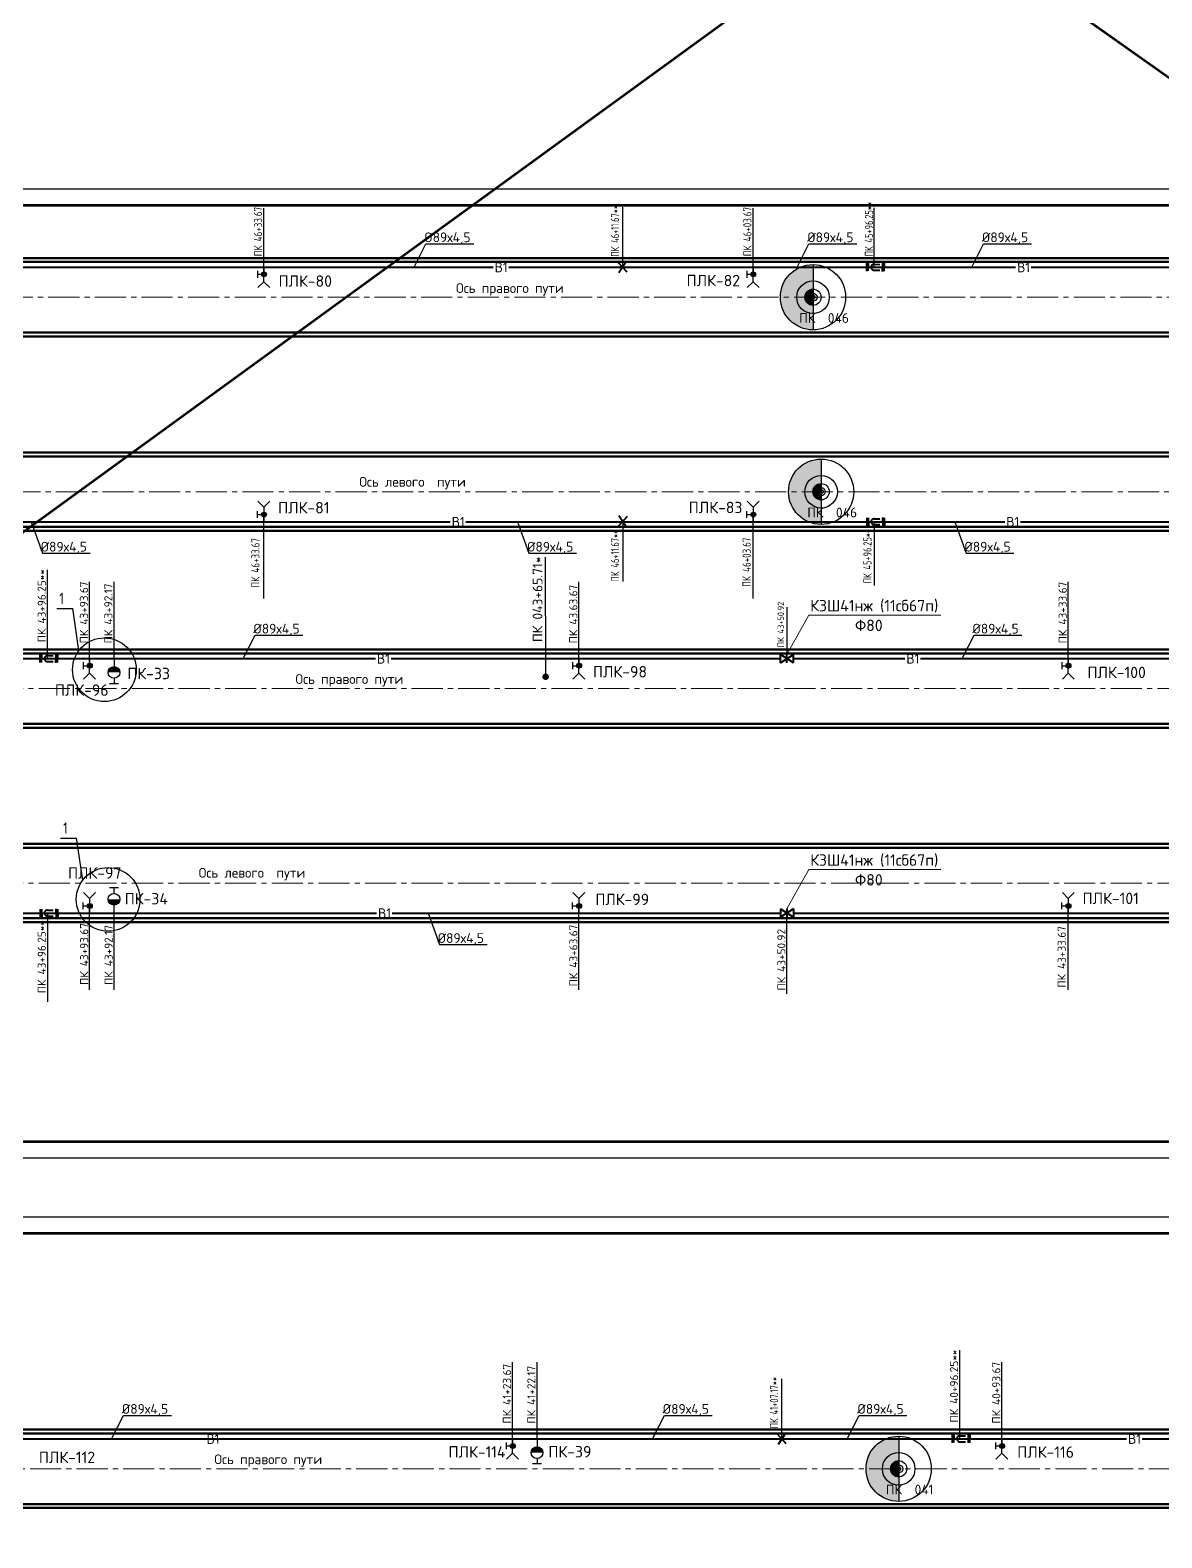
# Paper-space layout 'л2-л8' of a CAD drawing. Header units: millimetres. Extents: x 10032 to 18918, y -3051 to 627.
# Drawn here: x 17123.1 to 17470, y -2235 to -1773 of the extents above; entities that cross this region are included whole.
import ezdxf

# ---------------------------------------------------------------- set-up
doc = ezdxf.new("R2010")
doc.units = ezdxf.units.MM
doc.header["$LTSCALE"] = 0.5
doc.linetypes.add('CENTER2', pattern=[28.575, 19.05, -3.175, 3.175, -3.175])
for name, color, linetype in [('1_NADPIS', 7, 'Continuous'), ('3_RAZMER', 7, 'Continuous'), ('3_Текст', 7, 'Continuous'), ('FORMAT', 7, 'Continuous'), ('NADPISI', 110, 'Continuous'), ('ВК_надписи', 7, 'Continuous'), ('ВК_сети', 4, 'Continuous'), ('ГТ_ПК', 2, 'Continuous'), ('ГТ_ПК @ 0.25', 2, 'Continuous'), ('ГТ_ПК @ 0.5', 2, 'Continuous'), ('ГТ_ПК @ 1', 2, 'Continuous'), ('ГТ_ПК @ 2', 2, 'Continuous'), ('ГТ_ПК @ 4', 2, 'Continuous')]:
    doc.layers.add(name, color=color, linetype=linetype)
for name, color, linetype, lineweight in [('1_PK500', 5, 'Continuous', 35), ('1_конструкция', 5, 'Continuous', 35), ('_Формат', 7, 'Continuous', 35), ('А_Конструкции', 4, 'Continuous', 50), ('АР_Оси', 242, 'CENTER2', 18)]:
    doc.layers.add(name, color=color, linetype=linetype, lineweight=lineweight)
doc.styles.add('RS-3-08', font='romans.shx', dxfattribs={"width": 0.8, "height": 3})
doc.styles.add('Стандарт ММП', font='isocpeur.ttf')

# ---------------------------------------------------------------- blocks, each defined once
blk = doc.blocks.new('ПК')
at = {"layer": 'ГТ_ПК'}
blk.add_hatch(color=0, dxfattribs=at).paths.add_polyline_path([(0, -2.5, 0.414214), (2.5, 0, 0.414214), (0, 2.5)])
at = {"layer": 'ГТ_ПК', "color": 0}
blk.add_line((0, -2.5), (0, 2.5), dxfattribs=at)
blk.add_circle((0, 0), 2.5, dxfattribs=at)
blk = doc.blocks.new('*U469')
at = {"layer": 'ГТ_ПК @ 0.25', "extrusion": (9.32183e-09, 7.72587e-22, 1), "xscale": 0.2500000000000059, "yscale": 0.2500000000000053, "zscale": 0.2500000000000053, "rotation": 180}
blk.add_blockref('ПК', (17363.03, -1854.86, 0), dxfattribs=at)
at = {"layer": 'ГТ_ПК @ 0.5', "extrusion": (9.32183e-09, 7.72587e-22, 1), "xscale": 0.5000000000000185, "yscale": 0.5000000000000173, "zscale": 0.5000000000000173, "rotation": 180}
blk.add_blockref('ПК', (17363.03, -1854.86, 0), dxfattribs=at)
at = {"layer": 'ГТ_ПК @ 1', "extrusion": (9.32183e-09, 7.72587e-22, 1), "rotation": 179.9999999999641}
blk.add_blockref('ПК', (17363.03, -1854.86, 0), dxfattribs=at)
at = {"layer": 'ГТ_ПК @ 2', "extrusion": (9.32183e-09, 7.72587e-22, 1), "xscale": 2.000000000000074, "yscale": 2.000000000000069, "zscale": 2.000000000000069, "rotation": 180}
blk.add_blockref('ПК', (17363.03, -1854.86, 0), dxfattribs=at)
at = {"layer": 'ГТ_ПК @ 4', "extrusion": (9.32183e-09, 7.72587e-22, 1), "xscale": 4.000000000000095, "yscale": 4.000000000000085, "zscale": 4.000000000000085, "rotation": 180}
blk.add_blockref('ПК', (17363.03, -1854.86, 0), dxfattribs=at)
blk = doc.blocks.new('*U474')
at = {"layer": 'ГТ_ПК @ 0.25', "extrusion": (9.32183e-09, 7.72587e-22, 1), "xscale": 0.2500000000000059, "yscale": 0.2500000000000053, "zscale": 0.2500000000000053, "rotation": 180}
blk.add_blockref('ПК', (17389.29, -2213.87, 0), dxfattribs=at)
at = {"layer": 'ГТ_ПК @ 0.5', "extrusion": (9.32183e-09, 7.72587e-22, 1), "xscale": 0.5000000000000185, "yscale": 0.5000000000000173, "zscale": 0.5000000000000173, "rotation": 180}
blk.add_blockref('ПК', (17389.29, -2213.87, 0), dxfattribs=at)
at = {"layer": 'ГТ_ПК @ 1', "extrusion": (9.32183e-09, 7.72587e-22, 1), "rotation": 179.9999999999641}
blk.add_blockref('ПК', (17389.29, -2213.87, 0), dxfattribs=at)
at = {"layer": 'ГТ_ПК @ 2', "extrusion": (9.32183e-09, 7.72587e-22, 1), "xscale": 2.000000000000074, "yscale": 2.000000000000069, "zscale": 2.000000000000069, "rotation": 180}
blk.add_blockref('ПК', (17389.29, -2213.87, 0), dxfattribs=at)
at = {"layer": 'ГТ_ПК @ 4', "extrusion": (9.32183e-09, 7.72587e-22, 1), "xscale": 4.000000000000095, "yscale": 4.000000000000085, "zscale": 4.000000000000085, "rotation": 180}
blk.add_blockref('ПК', (17389.29, -2213.87, 0), dxfattribs=at)
blk = doc.blocks.new('*U488')
at = {"layer": 'ГТ_ПК @ 0.25', "extrusion": (9.32183e-09, 7.72587e-22, 1), "xscale": 0.2500000000000059, "yscale": 0.2500000000000053, "zscale": 0.2500000000000053, "rotation": 180}
blk.add_blockref('ПК', (17365.52, -1914.46, 0), dxfattribs=at)
at = {"layer": 'ГТ_ПК @ 0.5', "extrusion": (9.32183e-09, 7.72587e-22, 1), "xscale": 0.5000000000000185, "yscale": 0.5000000000000173, "zscale": 0.5000000000000173, "rotation": 180}
blk.add_blockref('ПК', (17365.52, -1914.46, 0), dxfattribs=at)
at = {"layer": 'ГТ_ПК @ 1', "extrusion": (9.32183e-09, 7.72587e-22, 1), "rotation": 179.9999999999641}
blk.add_blockref('ПК', (17365.52, -1914.46, 0), dxfattribs=at)
at = {"layer": 'ГТ_ПК @ 2', "extrusion": (9.32183e-09, 7.72587e-22, 1), "xscale": 2.000000000000074, "yscale": 2.000000000000069, "zscale": 2.000000000000069, "rotation": 180}
blk.add_blockref('ПК', (17365.52, -1914.46, 0), dxfattribs=at)
at = {"layer": 'ГТ_ПК @ 4', "extrusion": (9.32183e-09, 7.72587e-22, 1), "xscale": 4.000000000000095, "yscale": 4.000000000000085, "zscale": 4.000000000000085, "rotation": 180}
blk.add_blockref('ПК', (17365.52, -1914.46, 0), dxfattribs=at)

psp = doc.layouts.new('л2-л8')

# ---------------------------------------------------------------- hatches: boundary and pattern name
at = {"layer": 'ВК_сети', "ltscale": 0.5}
h = psp.add_hatch(color=5, dxfattribs=at)
h.paths.add_polyline_path([(17195.4876, -1847.8452, 0.41421356), (17194.7376, -1847.0952), (17194.7376, -1847.8452)])
h.paths.add_polyline_path([(17195.4876, -1847.8452), (17194.7376, -1847.8452), (17194.7376, -1848.5952, 0.41421356)])
h.paths.add_polyline_path([(17194.7376, -1847.8452), (17194.7376, -1847.0952, 0.58408052), (17194.0958, -1848.2332)])
h.paths.add_polyline_path([(17194.7376, -1848.5952), (17194.7376, -1847.8452), (17194.0958, -1848.2332, 0.26256208)])
h = psp.add_hatch(color=5, dxfattribs=at)
h.paths.add_polyline_path([(17345.4876, -1847.8452, 0.41421356), (17344.7376, -1847.0952), (17344.7376, -1847.8452)])
h.paths.add_polyline_path([(17345.4876, -1847.8452), (17344.7376, -1847.8452), (17344.7376, -1848.5952, 0.41421356)])
h.paths.add_polyline_path([(17344.7376, -1847.8452), (17344.7376, -1847.0952, 0.58408052), (17344.0958, -1848.2332)])
h.paths.add_polyline_path([(17344.7376, -1848.5952), (17344.7376, -1847.8452), (17344.0958, -1848.2332, 0.26256208)])
h = psp.add_hatch(color=5, dxfattribs=at)
h.paths.add_polyline_path([(17195.4876, -1921.4685, -0.41421356), (17194.7376, -1922.2185), (17194.7376, -1921.4685)])
h.paths.add_polyline_path([(17195.4876, -1921.4685), (17194.7376, -1921.4685), (17194.7376, -1920.7185, -0.41421356)])
h.paths.add_polyline_path([(17194.7376, -1921.4685), (17194.7376, -1922.2185, -0.58408052), (17194.0958, -1921.0805)])
h.paths.add_polyline_path([(17194.7376, -1920.7185), (17194.7376, -1921.4685), (17194.0958, -1921.0805, -0.26256208)])
h = psp.add_hatch(color=5, dxfattribs=at)
h.paths.add_polyline_path([(17345.4876, -1921.4685, -0.41421356), (17344.7376, -1922.2185), (17344.7376, -1921.4685)])
h.paths.add_polyline_path([(17345.4876, -1921.4685), (17344.7376, -1921.4685), (17344.7376, -1920.7185, -0.41421356)])
h.paths.add_polyline_path([(17344.7376, -1921.4685), (17344.7376, -1922.2185, -0.58408052), (17344.0958, -1921.0805)])
h.paths.add_polyline_path([(17344.7376, -1920.7185), (17344.7376, -1921.4685), (17344.0958, -1921.0805, -0.26256208)])
h = psp.add_hatch(color=5, dxfattribs=at)
h.paths.add_polyline_path([(17142.0926, -1967.7713, 0.41421356), (17141.3426, -1967.0213), (17141.3426, -1967.7713)])
h.paths.add_polyline_path([(17142.0926, -1967.7713), (17141.3426, -1967.7713), (17141.3426, -1968.5213, 0.41421356)])
h.paths.add_polyline_path([(17141.3426, -1967.7713), (17141.3426, -1967.0213, 0.58408052), (17140.7008, -1968.1592)])
h.paths.add_polyline_path([(17141.3426, -1968.5213), (17141.3426, -1967.7713), (17140.7008, -1968.1592, 0.26256208)])
h = psp.add_hatch(color=1, dxfattribs=at)
h.paths.add_polyline_path([(17146.981, -1969.8302), (17150.581, -1969.8302, 0.09159777), (17150.4622, -1969.1871), (17147.0998, -1969.1871, 0.09159777)])
h.paths.add_polyline_path([(17147.0998, -1969.1871), (17150.4622, -1969.1871, 0.68812614)])
h = psp.add_hatch(color=1, dxfattribs=at)
h.paths.add_polyline_path([(17146.981, -1969.8302), (17150.581, -1969.8302, 0.09159777), (17150.4622, -1969.1871), (17147.0998, -1969.1871, 0.09159777)])
h.paths.add_polyline_path([(17147.0998, -1969.1871), (17150.4622, -1969.1871, 0.68812614)])
h = psp.add_hatch(color=5, dxfattribs=at)
h.paths.add_polyline_path([(17292.0926, -1967.7713, 0.41421356), (17291.3426, -1967.0213), (17291.3426, -1967.7713)])
h.paths.add_polyline_path([(17292.0926, -1967.7713), (17291.3426, -1967.7713), (17291.3426, -1968.5213, 0.41421356)])
h.paths.add_polyline_path([(17291.3426, -1967.7713), (17291.3426, -1967.0213, 0.58408052), (17290.7008, -1968.1592)])
h.paths.add_polyline_path([(17291.3426, -1968.5213), (17291.3426, -1967.7713), (17290.7008, -1968.1592, 0.26256208)])
h = psp.add_hatch(color=5, dxfattribs=at)
h.paths.add_polyline_path([(17442.0926, -1967.7713, 0.41421356), (17441.3426, -1967.0213), (17441.3426, -1967.7713)])
h.paths.add_polyline_path([(17442.0926, -1967.7713), (17441.3426, -1967.7713), (17441.3426, -1968.5213, 0.41421356)])
h.paths.add_polyline_path([(17441.3426, -1967.7713), (17441.3426, -1967.0213, 0.58408052), (17440.7008, -1968.1592)])
h.paths.add_polyline_path([(17441.3426, -1968.5213), (17441.3426, -1967.7713), (17440.7008, -1968.1592, 0.26256208)])
h = psp.add_hatch(color=5, dxfattribs=at)
h.paths.add_polyline_path([(17142.0926, -2041.3945, -0.41421356), (17141.3426, -2042.1445), (17141.3426, -2041.3945)])
h.paths.add_polyline_path([(17142.0926, -2041.3945), (17141.3426, -2041.3945), (17141.3426, -2040.6445, -0.41421356)])
h.paths.add_polyline_path([(17141.3426, -2041.3945), (17141.3426, -2042.1445, -0.58408052), (17140.7008, -2041.0065)])
h.paths.add_polyline_path([(17141.3426, -2040.6445), (17141.3426, -2041.3945), (17140.7008, -2041.0065, -0.26256208)])
h = psp.add_hatch(color=1, dxfattribs=at)
h.paths.add_polyline_path([(17146.981, -2039.3356), (17150.581, -2039.3356, -0.09159777), (17150.4622, -2039.9787), (17147.0998, -2039.9787, -0.09159777)])
h.paths.add_polyline_path([(17147.0998, -2039.9787), (17150.4622, -2039.9787, -0.68812614)])
h = psp.add_hatch(color=1, dxfattribs=at)
h.paths.add_polyline_path([(17146.981, -2039.3356), (17150.581, -2039.3356, -0.09159777), (17150.4622, -2039.9787), (17147.0998, -2039.9787, -0.09159777)])
h.paths.add_polyline_path([(17147.0998, -2039.9787), (17150.4622, -2039.9787, -0.68812614)])
h = psp.add_hatch(color=5, dxfattribs=at)
h.paths.add_polyline_path([(17292.0926, -2041.3945, -0.41421356), (17291.3426, -2042.1445), (17291.3426, -2041.3945)])
h.paths.add_polyline_path([(17292.0926, -2041.3945), (17291.3426, -2041.3945), (17291.3426, -2040.6445, -0.41421356)])
h.paths.add_polyline_path([(17291.3426, -2041.3945), (17291.3426, -2042.1445, -0.58408052), (17290.7008, -2041.0065)])
h.paths.add_polyline_path([(17291.3426, -2040.6445), (17291.3426, -2041.3945), (17290.7008, -2041.0065, -0.26256208)])
h = psp.add_hatch(color=5, dxfattribs=at)
h.paths.add_polyline_path([(17442.0926, -2041.3945, -0.41421356), (17441.3426, -2042.1445), (17441.3426, -2041.3945)])
h.paths.add_polyline_path([(17442.0926, -2041.3945), (17441.3426, -2041.3945), (17441.3426, -2040.6445, -0.41421356)])
h.paths.add_polyline_path([(17441.3426, -2041.3945), (17441.3426, -2042.1445, -0.58408052), (17440.7008, -2041.0065)])
h.paths.add_polyline_path([(17441.3426, -2040.6445), (17441.3426, -2041.3945), (17440.7008, -2041.0065, -0.26256208)])
h = psp.add_hatch(color=5, dxfattribs=at)
h.paths.add_polyline_path([(17271.7484, -2206.857, 0.41421356), (17270.9984, -2206.107), (17270.9984, -2206.857)])
h.paths.add_polyline_path([(17271.7484, -2206.857), (17270.9984, -2206.857), (17270.9984, -2207.607, 0.41421356)])
h.paths.add_polyline_path([(17270.9984, -2206.857), (17270.9984, -2206.107, 0.58408052), (17270.3565, -2207.245)])
h.paths.add_polyline_path([(17270.9984, -2207.607), (17270.9984, -2206.857), (17270.3565, -2207.245, 0.26256208)])
h = psp.add_hatch(color=1, dxfattribs=at)
h.paths.add_polyline_path([(17276.6367, -2208.916), (17280.2367, -2208.916, 0.09159777), (17280.1179, -2208.2728), (17276.7556, -2208.2728, 0.09159777)])
h.paths.add_polyline_path([(17276.7556, -2208.2728), (17280.1179, -2208.2728, 0.68812614)])
h = psp.add_hatch(color=1, dxfattribs=at)
h.paths.add_polyline_path([(17276.6367, -2208.916), (17280.2367, -2208.916, 0.09159777), (17280.1179, -2208.2728), (17276.7556, -2208.2728, 0.09159777)])
h.paths.add_polyline_path([(17276.7556, -2208.2728), (17280.1179, -2208.2728, 0.68812614)])
h = psp.add_hatch(color=5, dxfattribs=at)
h.paths.add_polyline_path([(17421.7484, -2206.857, 0.41421356), (17420.9984, -2206.107), (17420.9984, -2206.857)])
h.paths.add_polyline_path([(17421.7484, -2206.857), (17420.9984, -2206.857), (17420.9984, -2207.607, 0.41421356)])
h.paths.add_polyline_path([(17420.9984, -2206.857), (17420.9984, -2206.107, 0.58408052), (17420.3565, -2207.245)])
h.paths.add_polyline_path([(17420.9984, -2207.607), (17420.9984, -2206.857), (17420.3565, -2207.245, 0.26256208)])

# ---------------------------------------------------------------- linework, layer by layer
at = {"layer": '1_NADPIS', "color": 1, "linetype": 'Continuous'}
for p, q in [((17194.676, -1845.6652, 0), (17194.676, -1827.5475, 0)), ((17304.7217, -1845.6215), (17304.7217, -1827.3149, 0)), ((17344.676, -1845.6652, 0), (17344.676, -1827.5475, 0)), ((17381.746, -1845.6652), (17381.746, -1827.4734)), ((17194.676, -1947.1579, 0), (17194.676, -1923.6484, 0)), ((17304.7217, -1923.6241, 0), (17304.7217, -1941.9308, 0)), ((17344.676, -1947.1579, 0), (17344.676, -1923.6484, 0)), ((17381.746, -1923.6484, 0), (17381.746, -1943.2219, 0)), ((17281.0968, -1970.6524), (17280.9836, -1934.5117)), ((17281.0968, -1970.6524), (17280.9836, -1934.5117)), ((17128.351, -1965.5913), (17128.351, -1938.4001)), ((17141.281, -1965.5913, 0), (17141.281, -1942.0819, 0)), ((17148.781, -1965.5913, 0), (17148.781, -1942.0819, 0)), ((17291.281, -1965.5913, 0), (17291.281, -1942.0819, 0)), ((17441.281, -1965.5913, 0), (17441.281, -1942.0819, 0)), ((17131.2119, -1950.2899, 0), (17136.152, -1950.2899, 0)), ((17138.0383, -1963.1082, 0), (17136.152, -1950.2899, 0)), ((17355.031, -1949.8812, 0), (17355.031, -1964.7322, 0)), ((17128.351, -2043.5745, 0), (17128.351, -2070.7656, 0)), ((17141.281, -2067.0839, 0), (17141.281, -2043.5745, 0)), ((17148.781, -2067.0839, 0), (17148.781, -2043.5745, 0)), ((17291.281, -2067.0839, 0), (17291.281, -2043.5745, 0)), ((17355.031, -2068.3429, 0), (17355.031, -2044.8335, 0)), ((17441.281, -2067.0839, 0), (17441.281, -2043.5745, 0)), ((17408.0067, -2204.6771), (17408.0067, -2177.4859)), ((17270.9367, -2204.6771, 0), (17270.9367, -2181.1676, 0)), ((17278.4367, -2204.6771, 0), (17278.4367, -2181.1676, 0)), ((17420.9367, -2204.6771, 0), (17420.9367, -2181.1676, 0)), ((17353.4824, -2204.6334, 0), (17353.4824, -2186.3267, 0))]:
    psp.add_line(p, q, dxfattribs=at)
at = {"layer": '1_конструкция', "color": 1, "lineweight": 18}
for p, q in [((17355.031, -1964.3323, 0), (17361.7065, -1952.2501)), ((17355.031, -2042.311, 0), (17361.7065, -2030.2288, 0))]:
    psp.add_line(p, q, dxfattribs=at)
at = {"layer": '3_RAZMER', "lineweight": 18}
for p, q in [((17361.7065, -1952.2501), (17402.1651, -1952.2501)), ((17361.7065, -2030.2288, 0), (17402.1651, -2030.2288, 0))]:
    psp.add_line(p, q, dxfattribs=at)
at = {"layer": '_Формат', "color": 7, "lineweight": 60}
psp.add_line((16554.3954, -2113.6165), (18140.4304, -2113.6162), dxfattribs=at)
at = {"layer": '_Формат', "color": 7, "lineweight": 25}
psp.add_line((16534.3954, -2118.6162), (18145.4304, -2118.6162), dxfattribs=at)
at = {"layer": 'Defpoints', "color": 6, "linetype": 'Continuous', "lineweight": 100}
psp.add_line((16073.7194, -2688.1887), (18918.0119, -620.1477), dxfattribs=at)
at = {"layer": 'Defpoints', "color": 6, "linetype": 'Continuous', "lineweight": 140}
psp.add_line((16467.2489, -1077.1894), (18599.244, -2584.2309), dxfattribs=at)
at = {"layer": 'Defpoints', "color": 6, "linetype": 'Continuous', "lineweight": 50, "elevation": 0}
for points in [[(17355.0294, -1965.5913), (17355.0326, -1965.5913)], [(17355.0294, -1965.5913), (17355.0326, -1965.5913)], [(17355.0294, -2043.5745), (17355.0326, -2043.5745)]]:
    psp.add_lwpolyline(points, dxfattribs=at)
at = {"layer": 'FORMAT', "color": 7}
for p, q in [((16886.4027, -1821.6162), (18145.4304, -1821.6162)), ((16886.4027, -2136.615), (18304.4897, -2136.615))]:
    psp.add_line(p, q, dxfattribs=at)
at = {"layer": 'FORMAT', "lineweight": 60}
for p, q in [((16881.4027, -1826.6162), (18140.4304, -1826.6162)), ((16881.4027, -2141.615), (18299.4897, -2141.615))]:
    psp.add_line(p, q, dxfattribs=at)
at = {"layer": 'NADPISI', "color": 2, "lineweight": 9, "const_width": 1, "elevation": 0}
psp.add_lwpolyline([(17280.581, -1971.1522, 1), (17281.581, -1971.1522, 1)], format="xyb", close=True, dxfattribs=at)
at = {"layer": 'А_Конструкции'}
for p, q in [((17823.4472, -1842.8568), (16575.3273, -1842.8568)), ((17823.4472, -1844.0568), (16575.3273, -1844.0568)), ((17823.4472, -1865.6568), (16766.8612, -1865.6568)), ((17823.4472, -1866.8568), (16575.3273, -1866.8568)), ((17823.4472, -1902.4568), (16575.3273, -1902.4568)), ((17823.4472, -1903.6568), (16575.3273, -1903.6568)), ((17823.4472, -1925.2568), (16575.3273, -1925.2568)), ((17823.4472, -1926.4568), (16575.3273, -1926.4568)), ((17787.7157, -1962.7829), (16570.0521, -1962.7829)), ((17787.7157, -1963.9829), (16570.0521, -1963.9829)), ((17787.7157, -1985.5829), (16570.0521, -1985.5829)), ((17787.7157, -1986.7829), (16570.0521, -1986.7829)), ((17787.7157, -2022.3829), (16570.0521, -2022.3829)), ((17787.7157, -2023.5829), (16570.0521, -2023.5829)), ((17787.7157, -2045.1829), (16570.0521, -2045.1829)), ((17787.7157, -2046.3829), (16570.0521, -2046.3829)), ((17953.0067, -2201.8686), (16567.3715, -2201.8686)), ((17953.0067, -2203.0686), (16567.3715, -2203.0686)), ((18225.2045, -2224.6686), (16567.3715, -2224.6686)), ((18225.2045, -2225.8686), (16567.3715, -2225.8686))]:
    psp.add_line(p, q, dxfattribs=at)
at = {"layer": 'АР_Оси', "color": 7}
for p, q in [((16800.0222, -1854.8568), (17823.4472, -1854.8568)), ((16573.7708, -1914.4568), (17823.4472, -1914.4568)), ((16568.4957, -1974.7829), (17787.7157, -1974.7829)), ((16568.4957, -2034.3829), (17787.7157, -2034.3829)), ((16565.815, -2213.8686), (18225.2045, -2213.8686))]:
    psp.add_line(p, q, dxfattribs=at)
at = {"layer": 'ВК_надписи'}
for p, q in [((17240.7431, -1845.6652, 0), (17244.4029, -1838.4675, 0)), ((17244.4029, -1838.4675, 0), (17259.0423, -1838.4675, 0)), ((17358.128, -1845.6652, 0), (17361.7877, -1838.4675, 0)), ((17361.7877, -1838.4675, 0), (17376.4272, -1838.4675, 0)), ((17411.6689, -1845.6652, 0), (17415.3287, -1838.4675, 0)), ((17415.3287, -1838.4675, 0), (17429.9681, -1838.4675, 0)), ((17123.3674, -1923.6484, 0), (17126.8197, -1933.2795, 0)), ((17272.4536, -1923.6484, 0), (17275.9059, -1933.2795, 0)), ((17406.5193, -1923.6484, 0), (17409.9715, -1933.2795, 0)), ((17126.8197, -1933.2795, 0), (17141.4592, -1933.2795, 0)), ((17275.9059, -1933.2795, 0), (17290.5453, -1933.2795, 0)), ((17409.9715, -1933.2795, 0), (17424.611, -1933.2795, 0)), ((17188.3612, -1965.5913, 0), (17192.0209, -1958.3936, 0)), ((17192.0209, -1958.3936, 0), (17206.6604, -1958.3936, 0)), ((17408.7689, -1965.5913, 0), (17412.4287, -1958.3936, 0)), ((17412.4287, -1958.3936, 0), (17427.0681, -1958.3936, 0)), ((17245.061, -2043.5745, 0), (17248.5133, -2053.2056, 0)), ((17248.5133, -2053.2056, 0), (17263.1527, -2053.2056, 0)), ((17148.0524, -2204.6771, 0), (17151.7121, -2197.4794, 0)), ((17151.7121, -2197.4794, 0), (17166.3516, -2197.4794, 0)), ((17313.8455, -2204.6771, 0), (17317.5052, -2197.4794, 0)), ((17317.5052, -2197.4794, 0), (17332.1447, -2197.4794, 0)), ((17373.5161, -2204.6771, 0), (17377.1759, -2197.4794, 0)), ((17377.1759, -2197.4794, 0), (17391.8153, -2197.4794, 0))]:
    psp.add_line(p, q, dxfattribs=at)
at = {"layer": 'ВК_надписи', "color": 1, "lineweight": 30, "ltscale": 0.5}
for p in [(17132.3528, -2020.6683, 0), (17139.1791, -2033.4866, 0)]:
    psp.add_line(p, (17137.2928, -2020.6683, 0), dxfattribs=at)
for centre in [(17145.8192, -1969.007, 0), (17146.96, -2039.3854, 0)]:
    psp.add_circle(centre, 9.7641, dxfattribs=at)
at = {"layer": 'ВК_сети', "color": 5, "ltscale": 0.5}
for p, q in [((17192.708, -1846.8135, 0), (17192.708, -1848.8754, 0)), ((17192.708, -1847.8445, 0), (17194.7376, -1847.8445, 0)), ((17194.676, -1850.104, 0), (17194.676, -1845.6652, 0)), ((17342.708, -1846.8135, 0), (17342.708, -1848.8754, 0)), ((17342.708, -1847.8445, 0), (17344.7376, -1847.8445, 0)), ((17344.676, -1850.104, 0), (17344.676, -1845.6652, 0)), ((17194.676, -1850.104, 0), (17192.8518, -1851.9282, 0)), ((17194.676, -1850.104, 0), (17196.5002, -1851.9282, 0)), ((17344.676, -1850.104, 0), (17342.8518, -1851.9282, 0)), ((17344.676, -1850.104, 0), (17346.5002, -1851.9282, 0)), ((17192.708, -1922.5001, 0), (17192.708, -1920.4383, 0)), ((17192.708, -1921.4692, 0), (17194.7376, -1921.4692, 0)), ((17194.676, -1919.2097, 0), (17192.8518, -1917.3855, 0)), ((17194.676, -1919.2097, 0), (17196.5002, -1917.3855, 0)), ((17194.676, -1919.2097, 0), (17194.676, -1923.6484, 0)), ((17342.708, -1922.5001, 0), (17342.708, -1920.4383, 0)), ((17342.708, -1921.4692, 0), (17344.7376, -1921.4692, 0)), ((17344.676, -1919.2097, 0), (17342.8518, -1917.3855, 0)), ((17344.676, -1919.2097, 0), (17346.5002, -1917.3855, 0)), ((17344.676, -1919.2097, 0), (17344.676, -1923.6484, 0)), ((17139.313, -1966.7396, 0), (17139.313, -1968.8014, 0)), ((17139.313, -1967.7705, 0), (17141.3426, -1967.7705, 0)), ((17141.281, -1970.03, 0), (17141.281, -1965.5913, 0)), ((17289.313, -1966.7396, 0), (17289.313, -1968.8014, 0)), ((17289.313, -1967.7705, 0), (17291.3426, -1967.7705, 0)), ((17291.281, -1970.03, 0), (17291.281, -1965.5913, 0)), ((17439.313, -1966.7396, 0), (17439.313, -1968.8014, 0)), ((17439.313, -1967.7705, 0), (17441.3426, -1967.7705, 0)), ((17441.281, -1970.03, 0), (17441.281, -1965.5913, 0)), ((17141.281, -1970.03, 0), (17139.4568, -1971.8542, 0)), ((17141.281, -1970.03, 0), (17143.1052, -1971.8542, 0)), ((17291.281, -1970.03, 0), (17289.4568, -1971.8542, 0)), ((17291.281, -1970.03, 0), (17293.1052, -1971.8542, 0)), ((17441.281, -1970.03, 0), (17439.4568, -1971.8542, 0)), ((17441.281, -1970.03, 0), (17443.1052, -1971.8542, 0)), ((17141.281, -2039.1357, 0), (17139.4568, -2037.3115, 0)), ((17141.281, -2039.1357, 0), (17143.1052, -2037.3115, 0)), ((17291.281, -2039.1357, 0), (17289.4568, -2037.3115, 0)), ((17291.281, -2039.1357, 0), (17293.1052, -2037.3115, 0)), ((17441.281, -2039.1357, 0), (17439.4568, -2037.3115, 0)), ((17441.281, -2039.1357, 0), (17443.1052, -2037.3115, 0)), ((17139.313, -2042.4262, 0), (17139.313, -2040.3643, 0)), ((17139.313, -2041.3953, 0), (17141.3426, -2041.3953, 0)), ((17141.281, -2039.1357, 0), (17141.281, -2043.5745, 0)), ((17289.313, -2042.4262, 0), (17289.313, -2040.3643, 0)), ((17289.313, -2041.3953, 0), (17291.3426, -2041.3953, 0)), ((17291.281, -2039.1357, 0), (17291.281, -2043.5745, 0)), ((17439.313, -2042.4262, 0), (17439.313, -2040.3643, 0)), ((17439.313, -2041.3953, 0), (17441.3426, -2041.3953, 0)), ((17441.281, -2039.1357, 0), (17441.281, -2043.5745, 0)), ((17268.9688, -2205.8254, 0), (17268.9688, -2207.8872, 0)), ((17268.9688, -2206.8563, 0), (17270.9984, -2206.8563, 0)), ((17270.9367, -2209.1158, 0), (17270.9367, -2204.6771, 0)), ((17418.9688, -2205.8254, 0), (17418.9688, -2207.8872, 0)), ((17418.9688, -2206.8563, 0), (17420.9984, -2206.8563, 0)), ((17420.9367, -2209.1158, 0), (17420.9367, -2204.6771, 0)), ((17270.9367, -2209.1158, 0), (17269.1126, -2210.94, 0)), ((17270.9367, -2209.1158, 0), (17272.7609, -2210.94, 0)), ((17420.9367, -2209.1158, 0), (17419.1126, -2210.94, 0)), ((17420.9367, -2209.1158, 0), (17422.7609, -2210.94, 0))]:
    psp.add_line(p, q, dxfattribs=at)
at = {"layer": 'ВК_сети', "color": 1, "lineweight": 30, "ltscale": 0.5, "extrusion": (-3.27269e-07, 1.1423e-06, 1)}
for p, q in [((17194.676, -1845.6652, 0), (17194.676, -1848.6202, 0)), ((17344.676, -1845.6652, 0), (17344.676, -1848.6202, 0)), ((17141.281, -1965.5913, 0), (17141.281, -1968.5462, 0)), ((17291.281, -1965.5913, 0), (17291.281, -1968.5462, 0)), ((17441.281, -1965.5913, 0), (17441.281, -1968.5462, 0)), ((17270.9367, -2204.6771, 0), (17270.9367, -2207.632, 0)), ((17420.9367, -2204.6771, 0), (17420.9367, -2207.632, 0))]:
    psp.add_line(p, q, dxfattribs=at)
at = {"layer": 'ВК_сети', "color": 5, "lineweight": 40, "ltscale": 0.5}
for p, q in [((17306.0541, -1847.161, 0), (17303.2979, -1844.1695, 0)), ((17305.8096, -1843.9766, 0), (17303.5424, -1847.3539, 0)), ((17379.4824, -1846.8789), (17379.5128, -1844.3964)), ((17379.9787, -1846.8189), (17380.0092, -1844.3364, 0)), ((17381.8019, -1846.5635), (17383.4727, -1846.584)), ((17381.8239, -1844.7686), (17383.4947, -1844.7891)), ((17384.3819, -1846.939), (17384.4124, -1844.4565)), ((17384.8783, -1846.8789), (17384.9087, -1844.3964)), ((17305.8096, -1925.269, 0), (17303.5424, -1921.8918, 0)), ((17306.0541, -1922.0846, 0), (17303.2979, -1925.0762, 0)), ((17379.4824, -1922.4347, 0), (17379.5128, -1924.9172, 0)), ((17379.9787, -1922.4948, 0), (17380.0092, -1924.9773, 0)), ((17381.8019, -1922.7502, 0), (17383.4727, -1922.7297, 0)), ((17381.8239, -1924.5451, 0), (17383.4947, -1924.5246, 0)), ((17384.3819, -1922.3747, 0), (17384.4124, -1924.8572, 0)), ((17384.8783, -1922.4347, 0), (17384.9087, -1924.9172, 0)), ((17126.0873, -1966.805), (17126.1178, -1964.3225)), ((17126.5837, -1966.7449), (17126.6141, -1964.2624, 0)), ((17128.4068, -1966.4896), (17130.0777, -1966.51)), ((17128.4288, -1964.6947), (17130.0997, -1964.7151)), ((17130.9869, -1966.865), (17131.0173, -1964.3825)), ((17131.4833, -1966.805), (17131.5137, -1964.3225)), ((17126.0873, -2042.3608, 0), (17126.1178, -2044.8433, 0)), ((17126.5837, -2042.4208, 0), (17126.6141, -2044.9033, 0)), ((17128.4068, -2042.6762, 0), (17130.0777, -2042.6557, 0)), ((17128.4288, -2044.4711, 0), (17130.0997, -2044.4506, 0)), ((17130.9869, -2042.3007, 0), (17131.0173, -2044.7832, 0)), ((17131.4833, -2042.3608, 0), (17131.5137, -2044.8433, 0)), ((17354.8148, -2206.1729, 0), (17352.0587, -2203.1813, 0)), ((17354.5703, -2202.9884, 0), (17352.3032, -2206.3657, 0)), ((17405.7431, -2205.8908), (17405.7735, -2203.4083)), ((17406.2395, -2205.8307), (17406.2699, -2203.3482, 0)), ((17410.6427, -2205.9508), (17410.6731, -2203.4683)), ((17411.1391, -2205.8908), (17411.1695, -2203.4083)), ((17408.0626, -2205.5753), (17409.7335, -2205.5958)), ((17408.0846, -2203.7804), (17409.7555, -2203.8009))]:
    psp.add_line(p, q, dxfattribs=at)
at = {"layer": 'ВК_сети', "color": 1, "lineweight": 30, "ltscale": 0.5, "extrusion": (-3.27269e-07, -1.1423e-06, 1)}
for p, q in [((17194.676, -1923.6484, 0), (17194.676, -1920.6935, 0)), ((17344.676, -1923.6484, 0), (17344.676, -1920.6935, 0)), ((17141.281, -2043.5745, 0), (17141.281, -2040.6196, 0)), ((17291.281, -2043.5745, 0), (17291.281, -2040.6196, 0)), ((17441.281, -2043.5745, 0), (17441.281, -2040.6196, 0))]:
    psp.add_line(p, q, dxfattribs=at)
at = {"layer": 'ВК_сети', "color": 1, "ltscale": 0.5}
for p, q in [((17148.781, -1965.5913, 0), (17148.781, -1968.0302, 0)), ((17148.781, -1965.5913, 0), (17148.781, -1968.0302, 0)), ((17148.781, -1971.6302, 0), (17148.781, -1973.2831, 0)), ((17148.781, -1971.6302, 0), (17148.781, -1973.2831, 0)), ((17150.1229, -1973.2831, 0), (17147.4391, -1973.2831, 0)), ((17150.1229, -1973.2831, 0), (17147.4391, -1973.2831, 0)), ((17150.1229, -2035.8826, 0), (17147.4391, -2035.8826, 0)), ((17150.1229, -2035.8826, 0), (17147.4391, -2035.8826, 0)), ((17148.781, -2037.5356, 0), (17148.781, -2035.8826, 0)), ((17148.781, -2037.5356, 0), (17148.781, -2035.8826, 0)), ((17148.781, -2043.5745, 0), (17148.781, -2041.1356, 0)), ((17148.781, -2043.5745, 0), (17148.781, -2041.1356, 0)), ((17278.4367, -2204.6771, 0), (17278.4367, -2207.116, 0)), ((17278.4367, -2204.6771, 0), (17278.4367, -2207.116, 0)), ((17279.7786, -2212.3689, 0), (17277.0948, -2212.3689, 0)), ((17279.7786, -2212.3689, 0), (17277.0948, -2212.3689, 0)), ((17278.4367, -2210.716, 0), (17278.4367, -2212.3689, 0)), ((17278.4367, -2210.716, 0), (17278.4367, -2212.3689, 0))]:
    psp.add_line(p, q, dxfattribs=at)
at = {"layer": 'ВК_сети', "color": 1, "lineweight": 40, "ltscale": 0.5, "extrusion": (1.06678e-13, -1.06455e-06, 1)}
for p, q in [((17353.0609, -1966.8519, 0), (17353.0609, -1964.3328, 0)), ((17353.0609, -1966.8519, 0), (17357.0011, -1964.3328, 0)), ((17357.0011, -1966.8519, 0), (17353.0609, -1964.3328, 0)), ((17355.031, -1966.8513, 0), (17355.031, -1964.3323, 0)), ((17357.0011, -1966.8519, 0), (17357.0011, -1964.3328, 0))]:
    psp.add_line(p, q, dxfattribs=at)
at = {"layer": 'ВК_сети', "color": 1, "lineweight": 30, "ltscale": 0.5}
for p, q in [((17148.781, -1968.5527, -0.0001), (17148.2636, -1968.5566, -0.0001)), ((17148.781, -1968.5527, -0.0001), (17148.2636, -1968.5566, -0.0001)), ((17148.778, -1968.1508, -0.0001), (17148.781, -1968.5527, -0.0001)), ((17148.778, -1968.1508, -0.0001), (17148.781, -1968.5527, -0.0001)), ((17148.781, -1968.5527, -0.0001), (17149.2983, -1968.5489, -0.0001)), ((17148.781, -1968.5527, -0.0001), (17149.2983, -1968.5489, -0.0001)), ((17148.781, -2040.613, -0.0001), (17148.2636, -2040.6092, -0.0001)), ((17148.781, -2040.613, -0.0001), (17148.2636, -2040.6092, -0.0001)), ((17148.778, -2041.015, -0.0001), (17148.781, -2040.613, -0.0001)), ((17148.778, -2041.015, -0.0001), (17148.781, -2040.613, -0.0001)), ((17148.781, -2040.613, -0.0001), (17149.2983, -2040.6168, -0.0001)), ((17148.781, -2040.613, -0.0001), (17149.2983, -2040.6168, -0.0001)), ((17278.4367, -2207.6385, -0.0001), (17277.9194, -2207.6423, -0.0001)), ((17278.4367, -2207.6385, -0.0001), (17277.9194, -2207.6423, -0.0001)), ((17278.4338, -2207.2365, -0.0001), (17278.4367, -2207.6385, -0.0001)), ((17278.4338, -2207.2365, -0.0001), (17278.4367, -2207.6385, -0.0001)), ((17278.4367, -2207.6385, -0.0001), (17278.9541, -2207.6347, -0.0001)), ((17278.4367, -2207.6385, -0.0001), (17278.9541, -2207.6347, -0.0001))]:
    psp.add_line(p, q, dxfattribs=at)
at = {"layer": 'ВК_сети', "color": 1, "lineweight": 40, "ltscale": 0.5, "extrusion": (1.06678e-13, 1.06455e-06, 1)}
for p, q in [((17353.0609, -2042.3139, 0), (17353.0609, -2044.833, 0)), ((17353.0609, -2042.3139, 0), (17357.0011, -2044.833, 0)), ((17357.0011, -2042.3139, 0), (17353.0609, -2044.833, 0)), ((17355.031, -2042.3144, 0), (17355.031, -2044.8335, 0)), ((17357.0011, -2042.3139, 0), (17357.0011, -2044.833, 0))]:
    psp.add_line(p, q, dxfattribs=at)
at = {"layer": 'ВК_сети', "color": 2, "lineweight": 40, "ltscale": 0.5, "elevation": 0}
for points in [[(17119.8531, -1845.6652), (17265.0034, -1845.6652)], [(17269.8036, -1845.6652), (17425.1453, -1845.6652)], [(17429.9456, -1845.6652), (17575.7021, -1845.6652)], [(17107.0163, -1923.6484), (17251.8392, -1923.6484)], [(17256.6394, -1923.6484), (17421.8034, -1923.6484)], [(17426.6036, -1923.6484), (17557.897, -1923.6484)], [(17095.7675, -1965.5913), (17228.8936, -1965.5913)], [(17233.6938, -1965.5913), (17353.0609, -1965.5913)], [(17357.0011, -1965.5913), (17391.1944, -1965.5913)], [(17395.9946, -1965.5913), (17506.7969, -1965.5913)], [(16892.3206, -2043.5745), (17229.2552, -2043.5745)], [(17234.0555, -2043.5745), (17353.0609, -2043.5745)], [(17357.0011, -2043.5745), (17499.3395, -2043.5745)], [(16943.2169, -2204.6771), (17459.136, -2204.6771)], [(17463.9363, -2204.6771), (17640.0173, -2204.6771)]]:
    psp.add_lwpolyline(points, dxfattribs=at)
at = {"layer": 'ВК_сети', "color": 5, "ltscale": 0.5}
for centre in [(17194.7376, -1847.8452, 0), (17344.7376, -1847.8452, 0), (17194.7376, -1921.4685, 0), (17344.7376, -1921.4685, 0), (17141.3426, -1967.7713, 0), (17291.3426, -1967.7713, 0), (17441.3426, -1967.7713, 0), (17141.3426, -2041.3945, 0), (17291.3426, -2041.3945, 0), (17441.3426, -2041.3945, 0), (17270.9984, -2206.857, 0), (17420.9984, -2206.857, 0)]:
    psp.add_circle(centre, 0.75, dxfattribs=at)
at = {"layer": 'ВК_сети', "color": 1, "ltscale": 0.5}
for centre in [(17148.781, -1969.8302, 0), (17148.781, -1969.8302, 0), (17148.781, -2039.3356, 0), (17148.781, -2039.3356, 0), (17278.4367, -2208.916, 0), (17278.4367, -2208.916, 0)]:
    psp.add_circle(centre, 1.8, dxfattribs=at)
at = {"layer": 'ВК_сети', "color": 5, "lineweight": 40, "ltscale": 0.5}
for centre, start, end in [((17381.746, -1845.6652), 85.038167, 273.557419), ((17381.746, -1923.6484, 0), 86.442581, 274.961833), ((17128.351, -1965.5913), 85.038167, 273.557419), ((17128.351, -2043.5745, 0), 86.442581, 274.961833), ((17408.0067, -2204.6771), 85.038167, 273.557419)]:
    psp.add_arc(centre, 0.9, start, end, dxfattribs=at)

# ---------------------------------------------------------------- block references
at = {"layer": 'ГТ_ПК', "color": 6, "linetype": 'Continuous', "lineweight": 120}
for name in ['*U469', '*U488', '*U474']:
    psp.add_blockref(name, (0, 0), dxfattribs=at)

# ---------------------------------------------------------------- texts
at = {"layer": '1_NADPIS', "color": 1, "linetype": 'Continuous', "style": 'Стандарт ММП'}
for s, height, rotation, width, p in [('ПК 46+33.67', 2.5, 90, 0.8, (17194.1825, -1842.3142, 0)), ('ПК 46+11.67**', 2.5, 90, 0.7, (17303.5946, -1842.4676, 0)), ('ПК 46+03.67', 2.5, 90, 0.8, (17344.1825, -1842.3142, 0)), (' ПК 45+96.25**', 2.5, 90, 0.7, (17381.4234, -1843.5607)), ('ПК 46+33.67', 2.5, 90, 0.8, (17193.3746, -1943.8221, 0)), ('ПК 46+11.67**', 2.5, 90, 0.7, (17303.5946, -1941.9818, 0)), ('ПК 46+03.67', 2.5, 90, 0.8, (17343.9292, -1943.6186, 0)), (' ПК 45+96.25**', 2.5, 90, 0.7, (17380.9659, -1943.7642, 0)), ('ПК 43+50.92', 2, 90.010717, 0.8, (17354.1571, -1962.1437, 0)), ('ПК 41+07.17**', 2.5, 90, 0.7, (17352.3554, -2201.4795, 0))]:
    psp.add_text(s, height=height, rotation=rotation, dxfattribs=dict(at, width=width)).set_placement(p)
at = {"layer": '1_NADPIS', "linetype": 'Continuous', "style": 'Стандарт ММП'}
for s, p in [('ПЛК-82', (17324.2832, -1851.4964, 0)), ('ПЛК-80', (17199.1911, -1851.6679, 0)), ('ПЛК-81', (17199.0629, -1921.1163, 0)), ('ПЛК-83', (17324.9321, -1921.0391, 0)), ('ПЛК-98', (17295.5757, -1971.3744, 0)), ('ПЛК-100', (17447.1521, -1971.5808, 0)), ('ПЛК-96', (17130.6411, -1977.0069, 0)), ('ПЛК-97', (17134.6587, -2033.0454, 0)), ('ПЛК-101', (17445.655, -2040.8274, 0)), ('ПЛК-99', (17296.2987, -2041.1394, 0)), ('ПЛК-114', (17251.2964, -2210.4295, 0)), ('ПЛК-116', (17425.6368, -2210.4955, 0)), ('ПЛК-112', (17125.7269, -2212.1077, 0))]:
    psp.add_text(s, height=3.5, rotation=360, dxfattribs=at).set_placement(p)
at = {"layer": '1_NADPIS', "color": 1, "linetype": 'Continuous', "style": 'Стандарт ММП'}
for s, height, rotation, p in [('ПК 043+65.71*', 3, 90.010717, (17280.1075, -1960.5082, 0)), (' ПК 43+96.25**', 2.5, 90, (17127.8682, -1962.1716)), ('ПК 43+93.67', 2.5, 90, (17140.8032, -1960.928, 0)), ('ПК 43+92.17', 2.5, 90, (17148.3032, -1960.928, 0)), ('ПК 43.63.67', 2.5, 90, (17290.8032, -1960.928, 0)), ('ПК 43+33.67', 2.5, 90, (17440.8032, -1960.928, 0)), ('ПК-33', 3.5, 360, (17152.8412, -1971.912)), ('ПК-34', 3.5, 360, (17152.0409, -2040.9362)), (' ПК 43+96.25**', 2.5, 90, (17127.8682, -2069.7139, 0)), ('ПК 43+93.67', 2.5, 90, (17140.8771, -2065.5901, 0)), ('ПК 43+92.17', 2.5, 90, (17148.3771, -2065.5901)), ('ПК 43+63.67', 2.5, 90, (17290.8451, -2066.0523, 0)), ('ПК 43+50.92', 2.5, 90, (17354.5951, -2067.3113, 0)), ('ПК 43+33.67', 2.5, 90, (17440.5179, -2066.4245, 0)), (' ПК 40+96.25**', 2.5, 90, (17407.524, -2201.2573)), ('ПК 41+23.67', 2.5, 90, (17270.4589, -2200.0137, 0)), ('ПК 41+22.17', 2.5, 90, (17277.9589, -2200.0137, 0)), ('ПК 40+93.67', 2.5, 90, (17420.4589, -2200.0137, 0)), ('ПК-39', 3.5, 360, (17281.9059, -2210.3754))]:
    psp.add_text(s, height=height, rotation=rotation, dxfattribs=at).set_placement(p)
at = {"layer": '1_NADPIS', "color": 1, "linetype": 'Continuous', "style": 'RS-3-08', "width": 0.8}
psp.add_text('1', height=3.5, dxfattribs=at).set_placement((17132.0214, -1948.9006, 0))
at = {"layer": '1_NADPIS', "color": 5, "linetype": 'Continuous', "style": 'Стандарт ММП'}
for s, p in [('КЗШ41нж (11сб67п)', (17362.1715, -1951.1109, 0)), ('Ф80', (17375.8882, -1957.1602, 0)), ('КЗШ41нж (11сб67п)', (17362.1715, -2029.0896, 0)), ('Ф80', (17375.8882, -2035.1389, 0))]:
    psp.add_text(s, height=3.5, rotation=360, dxfattribs=at).set_placement(p)
at = {"layer": '1_PK500', "style": 'Стандарт ММП'}
for p in [(17265.4688, -1847.2282), (17425.6107, -1847.2282), (17252.3046, -1925.2114), (17422.2688, -1925.2114), (17229.359, -1967.1543), (17391.6598, -1967.1543), (17229.7206, -2045.1375), (17177.1299, -2206.2401), (17459.6014, -2206.2401)]:
    psp.add_text('В1', height=3, rotation=0.560426, dxfattribs=at).set_placement(p)
at = {"layer": '3_Текст', "color": 255, "style": 'Стандарт ММП'}
for s, p in [('Ось правого пути', (17253.6016, -1853.5569, 0)), ('Ось левого  пути', (17223.9481, -1912.9247, -0.0004)), ('Ось правого пути', (17204.3892, -1973.3582)), ('Ось левого  пути', (17174.7357, -2032.726, -0.0004)), ('Ось правого пути', (17179.529, -2212.444))]:
    psp.add_text(s, height=3, dxfattribs=at).set_placement(p)
at = {"layer": 'ВК_надписи', "lineweight": 30, "ltscale": 0.5, "style": 'Стандарт ММП'}
for p in [(17243.842, -1837.9964, 0), (17361.2269, -1837.9964, 0), (17414.7678, -1837.9964, 0), (17126.2588, -1932.8083, 0), (17275.345, -1932.8083, 0), (17409.4107, -1932.8083, 0), (17191.4601, -1957.9224, 0), (17411.8678, -1957.9224, 0), (17247.9524, -2052.7344, 0), (17151.1512, -2197.0082, 0), (17316.9444, -2197.0082, 0), (17376.615, -2197.0082, 0)]:
    psp.add_text('%%C89х4,5', height=3, dxfattribs=at).set_placement(p)
at = {"layer": 'ВК_надписи', "color": 1, "lineweight": 30, "ltscale": 0.5, "style": 'RS-3-08', "width": 0.8}
psp.add_text('1', height=3.5, dxfattribs=at).set_placement((17133.1623, -2019.279, 0))
at = {"layer": 'ВК_надписи', "char_height": 3, "attachment_point": 8, "style": 'Стандарт ММП'}
for s, insert in [('ПК  046', (17366.4224, -1862.7282)), ('ПК  046', (17368.912, -1922.3282)), ('ПК  041', (17392.6831, -2221.74))]:
    psp.add_mtext(s, dxfattribs=dict(at, insert=insert))

doc.saveas('drawing.dxf')
